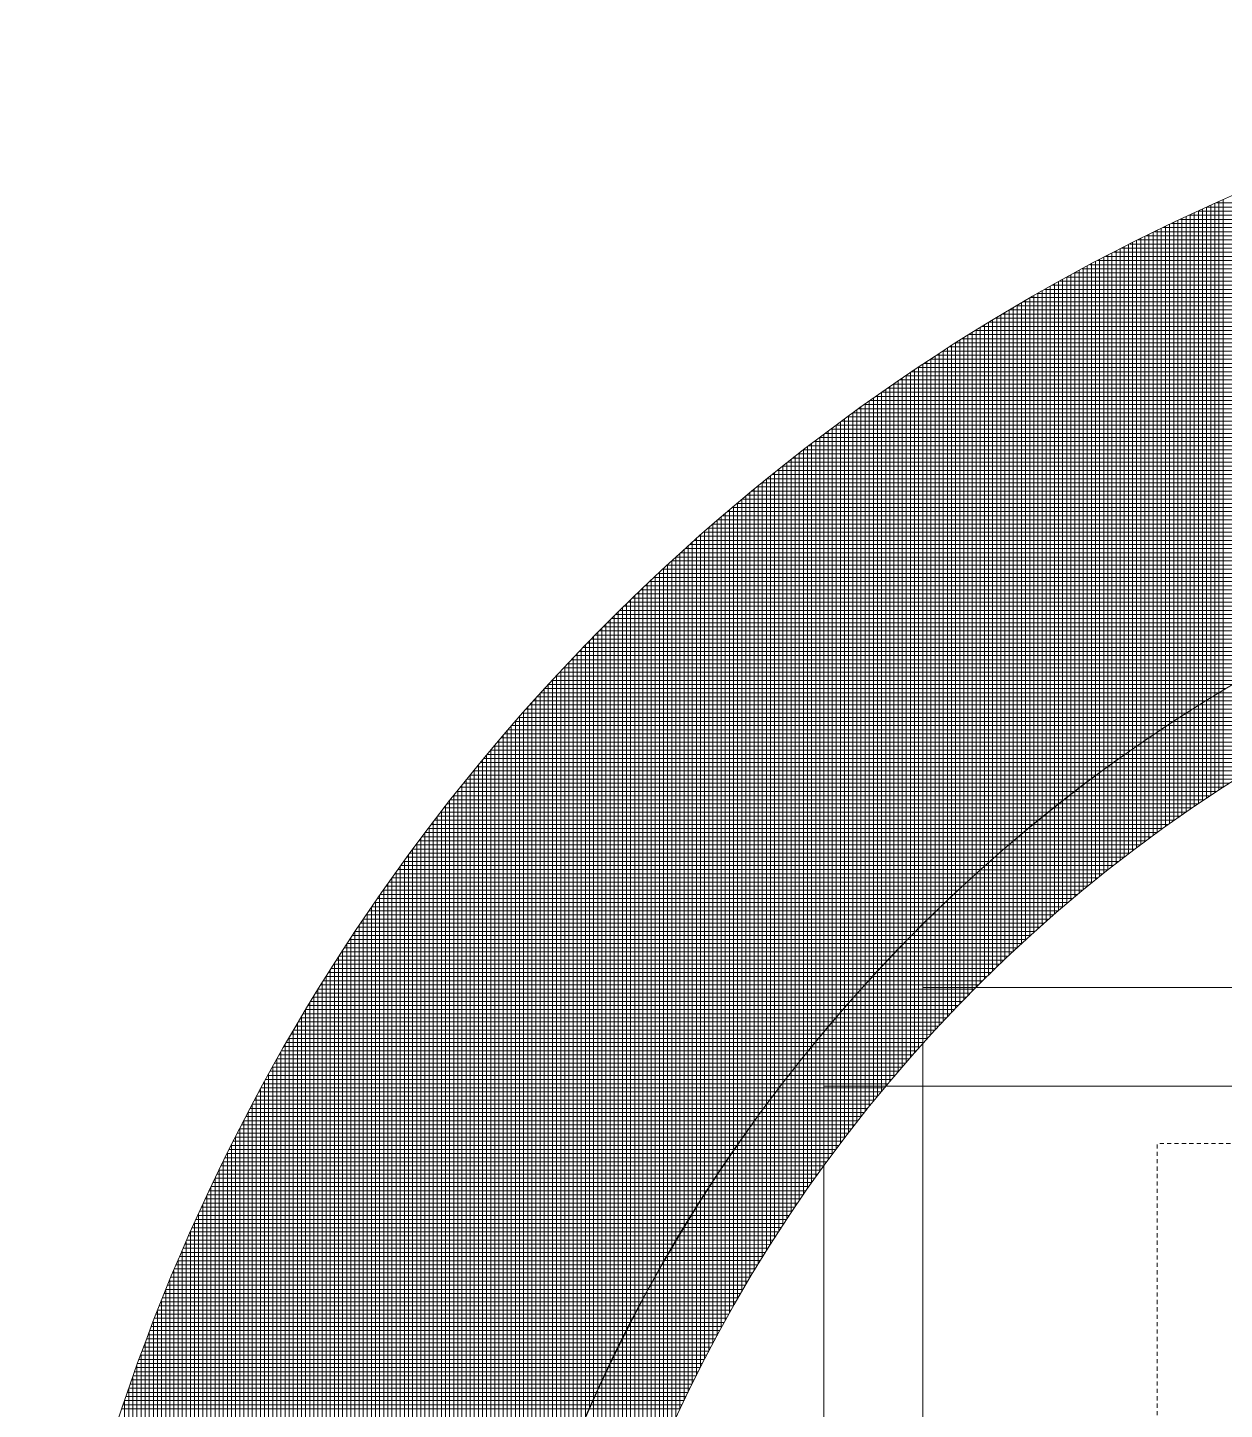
# Model space of a CAD drawing. Header units: inches. Extents: x -675 to 1187, y -924 to 1124.
# Drawn here: x 473.03 to 509.39, y 1082.24 to 1124.2 of the extents above; entities that cross this region are included whole.
import ezdxf

# ---------------------------------------------------------------- set-up
doc = ezdxf.new("R2010")
doc.units = ezdxf.units.IN
doc.header["$MEASUREMENT"] = 0
doc.linetypes.add('IMPORT-HIDDEN2', pattern=[0.1875, 0.125, -0.0625])
for name, color, linetype, lineweight in [('A-Furn', 250, 'Continuous', 13), ('A-Furn-File', 250, 'Continuous', 13), ('A-Furn-Panel', 250, 'Continuous', 13), ('Base_dwg', 8, 'Continuous', 9), ('core and shell', 50, 'Continuous', 9)]:
    doc.layers.add(name, color=color, linetype=linetype, lineweight=lineweight)

# ---------------------------------------------------------------- blocks, each defined once
blk = doc.blocks.new('Base_dwg_ped file 30-728063-Level 1 Copy 1')
at = {"layer": 'A-Furn-File', "linetype": 'IMPORT-HIDDEN2', "flags": 128}
blk.add_lwpolyline([(-15, 0), (15, 0), (15, 18), (-15, 18)], close=True, dxfattribs=at)
at = {"layer": 'A-Furn-File', "flags": 128}
blk.add_lwpolyline([(-6, -2), (6, -2), (6, -1), (-6, -1)], close=True, dxfattribs=at)
blk = doc.blocks.new('Base_dwg-531197-Level 1 Copy 1')
at = {"layer": 'A-Furn', "linetype": 'IMPORT-HIDDEN2', "flags": 128}
blk.add_lwpolyline([(1513.02, 1944.001), (1513.02, 2016.001), (1501.02, 2016.001), (1501.02, 1944.001)], close=True, dxfattribs=at)
at = {"layer": 'A-Furn', "flags": 128}
blk.add_lwpolyline([(1501.02, 1944.001), (1501.02, 2016.001), (1526.145, 2016.001), (1526.145, 1992.001), (1526.145, 1968.001), (1597.02, 1968.001), (1597.02, 1944.001)], close=True, dxfattribs=at)
at = {"layer": 'A-Furn-Panel', "flags": 128}
for points in [[(1501.02, 2019.001), (1501.02, 2016.001), (1526.145, 2016.001), (1526.145, 2019.001)], [(1498.02, 1944.001), (1501.02, 1944.001), (1501.02, 2016.001), (1498.02, 2016.001)]]:
    blk.add_lwpolyline(points, close=True, dxfattribs=at)
at = {"layer": 'core and shell'}
for p, q in [((1497.52, 2017.056), (1497.52, 2035.43)), ((1497.77, 2017.361), (1497.77, 2035.621)), ((1497.895, 2017.513), (1497.895, 2035.716)), ((1497.02, 2016.428), (1497.02, 2035.042)), ((1497.27, 2016.744), (1497.27, 2035.237)), ((1496.395, 2015.612), (1496.395, 2034.544)), ((1529.384, 2034.581), (1496.441, 2034.581)), ((1496.52, 2015.778), (1496.52, 2034.645)), ((1530.588, 2034.706), (1496.597, 2034.706)), ((1496.645, 2015.943), (1496.645, 2034.745)), ((1532.296, 2034.831), (1496.754, 2034.831)), ((1496.77, 2016.106), (1496.77, 2034.844)), ((1496.895, 2016.268), (1496.895, 2034.943)), ((1495.895, 2014.932), (1495.895, 2034.137)), ((1526.783, 2034.206), (1495.98, 2034.206)), ((1496.02, 2015.105), (1496.02, 2034.24)), ((1527.546, 2034.331), (1496.133, 2034.331)), ((1496.145, 2015.275), (1496.145, 2034.342)), ((1496.27, 2015.444), (1496.27, 2034.443)), ((1524.278, 2033.706), (1495.378, 2033.706)), ((1495.395, 2014.227), (1495.395, 2033.721)), ((1495.52, 2014.406), (1495.52, 2033.825)), ((1524.844, 2033.831), (1495.527, 2033.831)), ((1525.445, 2033.956), (1495.677, 2033.956)), ((1495.77, 2014.759), (1495.77, 2034.034)), ((1526.088, 2034.081), (1495.828, 2034.081)), ((1494.895, 2013.494), (1494.895, 2033.295)), ((1522.745, 2033.331), (1494.937, 2033.331)), ((1495.02, 2013.68), (1495.02, 2033.402)), ((1523.233, 2033.456), (1495.084, 2033.456)), ((1495.145, 2013.864), (1495.145, 2033.509)), ((1523.743, 2033.581), (1495.231, 2033.581)), ((1495.27, 2014.046), (1495.27, 2033.615)), ((1494.395, 2012.73), (1494.395, 2032.86)), ((1494.52, 2012.924), (1494.52, 2032.97)), ((1494.77, 2013.306), (1494.77, 2033.187)), ((1522.278, 2033.206), (1494.792, 2033.206)), ((1519.794, 2032.456), (1493.94, 2032.456)), ((1494.02, 2012.136), (1494.02, 2032.528)), ((1520.176, 2032.581), (1494.08, 2032.581)), ((1520.57, 2032.706), (1494.221, 2032.706)), ((1494.27, 2012.534), (1494.27, 2032.75)), ((1520.975, 2032.831), (1494.362, 2032.831)), ((1493.645, 2011.522), (1493.645, 2032.19)), ((1519.06, 2032.206), (1493.663, 2032.206)), ((1493.77, 2011.729), (1493.77, 2032.303)), ((1519.422, 2032.331), (1493.801, 2032.331)), ((1493.895, 2011.933), (1493.895, 2032.416)), ((1493.02, 2010.45), (1493.02, 2031.614)), ((1517.695, 2031.706), (1493.119, 2031.706)), ((1493.145, 2010.669), (1493.145, 2031.731)), ((1493.27, 2010.886), (1493.27, 2031.847)), ((1516.445, 2031.206), (1492.588, 2031.206)), ((1492.645, 2009.774), (1492.645, 2031.261)), ((1516.748, 2031.331), (1492.719, 2031.331)), ((1492.77, 2010.002), (1492.77, 2031.379)), ((1517.057, 2031.456), (1492.852, 2031.456)), ((1492.895, 2010.227), (1492.895, 2031.497)), ((1517.373, 2031.581), (1492.985, 2031.581)), ((1515.568, 2030.831), (1492.197, 2030.831)), ((1492.27, 2009.072), (1492.27, 2030.902)), ((1515.855, 2030.956), (1492.327, 2030.956)), ((1492.395, 2009.31), (1492.395, 2031.022)), ((1492.52, 2009.543), (1492.52, 2031.142)), ((1491.77, 2008.091), (1491.77, 2030.413)), ((1514.737, 2030.456), (1491.814, 2030.456)), ((1491.895, 2008.341), (1491.895, 2030.536)), ((1515.009, 2030.581), (1491.941, 2030.581)), ((1492.02, 2008.588), (1492.02, 2030.659)), ((1515.286, 2030.706), (1492.069, 2030.706)), ((1513.689, 2029.956), (1491.313, 2029.956)), ((1491.395, 2007.315), (1491.395, 2030.039)), ((1513.945, 2030.081), (1491.437, 2030.081)), ((1514.204, 2030.206), (1491.562, 2030.206)), ((1514.468, 2030.331), (1491.688, 2030.331)), ((1490.895, 2006.223), (1490.895, 2029.531)), ((1512.943, 2029.581), (1490.945, 2029.581)), ((1491.02, 2006.503), (1491.02, 2029.659)), ((1513.188, 2029.706), (1491.067, 2029.706)), ((1491.145, 2006.778), (1491.145, 2029.787)), ((1513.436, 2029.831), (1491.189, 2029.831)), ((1491.27, 2007.049), (1491.27, 2029.913)), ((1511.995, 2029.081), (1490.463, 2029.081)), ((1490.52, 2005.353), (1490.52, 2029.141)), ((1512.227, 2029.206), (1490.582, 2029.206)), ((1490.645, 2005.648), (1490.645, 2029.272)), ((1512.463, 2029.331), (1490.702, 2029.331)), ((1490.77, 2005.938), (1490.77, 2029.402)), ((1512.701, 2029.456), (1490.823, 2029.456)), ((1511.316, 2028.706), (1490.109, 2028.706)), ((1490.145, 2004.432), (1490.145, 2028.745)), ((1511.54, 2028.831), (1490.226, 2028.831)), ((1490.27, 2004.745), (1490.27, 2028.878)), ((1490.395, 2005.052), (1490.395, 2029.01)), ((1510.662, 2028.331), (1489.761, 2028.331)), ((1510.878, 2028.456), (1489.876, 2028.456)), ((1489.895, 2003.786), (1489.895, 2028.477)), ((1511.096, 2028.581), (1489.992, 2028.581)), ((1490.02, 2004.113), (1490.02, 2028.611)), ((1509.826, 2027.831), (1489.306, 2027.831)), ((1489.395, 2002.403), (1489.395, 2027.931)), ((1510.031, 2027.956), (1489.418, 2027.956)), ((1489.52, 2002.761), (1489.52, 2028.069)), ((1510.239, 2028.081), (1489.532, 2028.081)), ((1515.284, 2027.956), (1510.025, 2027.956)), ((1489.02, 2001.268), (1489.02, 2027.512)), ((1489.145, 2001.657), (1489.145, 2027.653)), ((1509.622, 2027.706), (1489.193, 2027.706)), ((1489.27, 2002.035), (1489.27, 2027.792)), ((1488.895, 2000.868), (1488.895, 2027.371)), ((1488.27, 1998.645), (1488.27, 2026.652)), ((1488.395, 1999.124), (1488.395, 2026.798)), ((1488.02, 1997.62), (1488.02, 2026.358)), ((1488.145, 1998.144), (1488.145, 2026.505)), ((1487.52, 1995.183), (1487.52, 2025.758)), ((1487.645, 1995.856), (1487.645, 2025.909)), ((1487.77, 1996.481), (1487.77, 2026.06)), ((1511.136, 2025.706), (1506.637, 2025.706)), ((1506.645, 2022.576), (1506.645, 2025.712)), ((1487.02, 1991.616), (1487.02, 2025.142)), ((1487.145, 1992.714), (1487.145, 2025.298)), ((1497.77, 2013.246), (1497.77, 2017.355)), ((1497.895, 2013.421), (1497.895, 2017.506)), ((1497.52, 2012.891), (1497.52, 2017.048)), ((1497.27, 2012.529), (1497.27, 2016.737)), ((1496.751, 2016.081), (1480.993, 2016.081)), ((1496.848, 2016.206), (1481.061, 2016.206)), ((1496.945, 2016.331), (1481.129, 2016.331)), ((1497.043, 2016.456), (1481.198, 2016.456)), ((1499.962, 2016.081), (1496.758, 2016.081)), ((1496.77, 2011.782), (1496.77, 2016.097)), ((1500.067, 2016.206), (1496.854, 2016.206)), ((1496.895, 2011.972), (1496.895, 2016.259)), ((1500.173, 2016.331), (1496.951, 2016.331)), ((1497.02, 2012.16), (1497.02, 2016.42)), ((1500.28, 2016.456), (1497.049, 2016.456)), ((1496.466, 2015.706), (1480.79, 2015.706)), ((1496.561, 2015.831), (1480.857, 2015.831)), ((1496.656, 2015.956), (1480.925, 2015.956)), ((1499.651, 2015.706), (1496.473, 2015.706)), ((1496.52, 2011.397), (1496.52, 2015.769)), ((1499.754, 2015.831), (1496.568, 2015.831)), ((1496.645, 2011.591), (1496.645, 2015.934)), ((1499.858, 2015.956), (1496.663, 2015.956)), ((1496.187, 2015.331), (1480.591, 2015.331)), ((1496.279, 2015.456), (1480.657, 2015.456)), ((1496.372, 2015.581), (1480.724, 2015.581)), ((1496.145, 2010.801), (1496.145, 2015.265)), ((1499.347, 2015.331), (1496.194, 2015.331)), ((1496.27, 2011.002), (1496.27, 2015.434)), ((1499.448, 2015.456), (1496.287, 2015.456)), ((1499.549, 2015.581), (1496.38, 2015.581)), ((1495.822, 2014.831), (1480.331, 2014.831)), ((1496.003, 2015.081), (1480.46, 2015.081)), ((1496.095, 2015.206), (1480.526, 2015.206)), ((1498.952, 2014.831), (1495.831, 2014.831)), ((1495.895, 2010.393), (1495.895, 2014.921)), ((1499.05, 2014.956), (1495.92, 2014.956)), ((1496.02, 2010.598), (1496.02, 2015.094)), ((1499.247, 2015.206), (1496.102, 2015.206)), ((1495.556, 2014.456), (1480.14, 2014.456)), ((1495.733, 2014.706), (1480.267, 2014.706)), ((1495.52, 2009.761), (1495.52, 2014.394)), ((1498.663, 2014.456), (1495.564, 2014.456)), ((1495.645, 2009.975), (1495.645, 2014.571)), ((1498.758, 2014.581), (1495.652, 2014.581)), ((1498.855, 2014.706), (1495.741, 2014.706)), ((1495.77, 2010.185), (1495.77, 2014.747)), ((1495.294, 2014.081), (1479.951, 2014.081)), ((1495.381, 2014.206), (1480.014, 2014.206)), ((1495.468, 2014.331), (1480.076, 2014.331)), ((1498.38, 2014.081), (1495.303, 2014.081)), ((1498.473, 2014.206), (1495.39, 2014.206)), ((1495.395, 2009.546), (1495.395, 2014.214)), ((1498.568, 2014.331), (1495.477, 2014.331)), ((1494.954, 2013.581), (1479.706, 2013.581)), ((1495.038, 2013.706), (1479.766, 2013.706)), ((1495.123, 2013.831), (1479.828, 2013.831)), ((1495.208, 2013.956), (1479.889, 2013.956)), ((1498.011, 2013.581), (1494.963, 2013.581)), ((1495.02, 2008.882), (1495.02, 2013.666)), ((1498.102, 2013.706), (1495.048, 2013.706)), ((1498.194, 2013.831), (1495.132, 2013.831)), ((1495.145, 2009.106), (1495.145, 2013.851)), ((1498.287, 2013.956), (1495.217, 2013.956)), ((1494.705, 2013.206), (1479.525, 2013.206)), ((1494.787, 2013.331), (1479.585, 2013.331)), ((1497.742, 2013.206), (1494.714, 2013.206)), ((1494.77, 2008.424), (1494.77, 2013.291)), ((1497.831, 2013.331), (1494.797, 2013.331)), ((1497.921, 2013.456), (1494.88, 2013.456)), ((1494.895, 2008.654), (1494.895, 2013.479)), ((1494.46, 2012.831), (1479.347, 2012.831)), ((1494.541, 2012.956), (1479.406, 2012.956)), ((1494.623, 2013.081), (1479.465, 2013.081)), ((1494.395, 2007.713), (1494.395, 2012.714)), ((1497.478, 2012.831), (1494.471, 2012.831)), ((1497.566, 2012.956), (1494.551, 2012.956)), ((1497.654, 2013.081), (1494.633, 2013.081)), ((1494.645, 2008.19), (1494.645, 2013.101)), ((1494.221, 2012.456), (1479.173, 2012.456)), ((1494.3, 2012.581), (1479.23, 2012.581)), ((1494.38, 2012.706), (1479.289, 2012.706)), ((1494.145, 2007.222), (1494.145, 2012.319)), ((1497.136, 2012.331), (1494.153, 2012.331)), ((1497.22, 2012.456), (1494.232, 2012.456)), ((1494.27, 2007.469), (1494.27, 2012.518)), ((1497.306, 2012.581), (1494.311, 2012.581)), ((1493.909, 2011.956), (1478.945, 2011.956)), ((1493.987, 2012.081), (1479.001, 2012.081)), ((1494.064, 2012.206), (1479.058, 2012.206)), ((1493.895, 2006.715), (1493.895, 2011.915)), ((1496.885, 2011.956), (1493.92, 2011.956)), ((1496.968, 2012.081), (1493.997, 2012.081)), ((1494.02, 2006.971), (1494.02, 2012.118)), ((1497.051, 2012.206), (1494.075, 2012.206)), ((1493.606, 2011.456), (1478.722, 2011.456)), ((1493.681, 2011.581), (1478.777, 2011.581)), ((1493.757, 2011.706), (1478.833, 2011.706)), ((1493.833, 2011.831), (1478.888, 2011.831)), ((1496.559, 2011.456), (1493.618, 2011.456)), ((1493.645, 2006.192), (1493.645, 2011.503)), ((1496.639, 2011.581), (1493.693, 2011.581)), ((1496.802, 2011.831), (1493.844, 2011.831)), ((1493.384, 2011.081), (1478.558, 2011.081)), ((1493.458, 2011.206), (1478.613, 2011.206)), ((1493.532, 2011.331), (1478.667, 2011.331)), ((1493.52, 2005.924), (1493.52, 2011.293)), ((1496.479, 2011.331), (1493.543, 2011.331)), ((1493.239, 2010.831), (1478.451, 2010.831)), ((1493.311, 2010.956), (1478.505, 2010.956)), ((1493.145, 2005.091), (1493.145, 2010.648)), ((1496.087, 2010.706), (1493.179, 2010.706)), ((1496.164, 2010.831), (1493.251, 2010.831)), ((1493.27, 2005.374), (1493.27, 2010.865)), ((1496.242, 2010.956), (1493.323, 2010.956)), ((1492.884, 2010.206), (1478.188, 2010.206)), ((1492.954, 2010.331), (1478.24, 2010.331)), ((1493.024, 2010.456), (1478.293, 2010.456)), ((1493.095, 2010.581), (1478.345, 2010.581)), ((1495.858, 2010.331), (1492.966, 2010.331)), ((1493.02, 2004.803), (1493.02, 2010.427)), ((1495.934, 2010.456), (1493.037, 2010.456)), ((1496.01, 2010.581), (1493.107, 2010.581)), ((1492.676, 2009.831), (1478.035, 2009.831)), ((1492.745, 2009.956), (1478.086, 2009.956)), ((1492.814, 2010.081), (1478.137, 2010.081)), ((1495.561, 2009.831), (1492.69, 2009.831)), ((1495.635, 2009.956), (1492.758, 2009.956)), ((1495.709, 2010.081), (1492.827, 2010.081)), ((1492.474, 2009.456), (1477.884, 2009.456)), ((1492.541, 2009.581), (1477.934, 2009.581)), ((1492.608, 2009.706), (1477.984, 2009.706)), ((1495.344, 2009.456), (1492.487, 2009.456)), ((1492.52, 2003.593), (1492.52, 2009.518)), ((1495.416, 2009.581), (1492.554, 2009.581)), ((1495.488, 2009.706), (1492.622, 2009.706)), ((1492.645, 2003.905), (1492.645, 2009.75)), ((1492.21, 2008.956), (1477.687, 2008.956)), ((1492.275, 2009.081), (1477.736, 2009.081)), ((1492.341, 2009.206), (1477.785, 2009.206)), ((1492.407, 2009.331), (1477.834, 2009.331)), ((1495.062, 2008.956), (1492.224, 2008.956)), ((1492.27, 2002.948), (1492.27, 2009.046)), ((1495.132, 2009.081), (1492.289, 2009.081)), ((1495.202, 2009.206), (1492.354, 2009.206)), ((1492.395, 2003.274), (1492.395, 2009.284)), ((1492.017, 2008.581), (1477.543, 2008.581)), ((1492.081, 2008.706), (1477.591, 2008.706)), ((1492.02, 2002.272), (1492.02, 2008.56)), ((1494.855, 2008.581), (1492.031, 2008.581)), ((1494.924, 2008.706), (1492.095, 2008.706)), ((1492.145, 2002.614), (1492.145, 2008.805)), ((1494.992, 2008.831), (1492.159, 2008.831)), ((1491.828, 2008.206), (1477.402, 2008.206)), ((1491.89, 2008.331), (1477.448, 2008.331)), ((1491.953, 2008.456), (1477.496, 2008.456)), ((1494.654, 2008.206), (1491.843, 2008.206)), ((1491.895, 2001.921), (1491.895, 2008.312)), ((1494.72, 2008.331), (1491.905, 2008.331)), ((1494.788, 2008.456), (1491.968, 2008.456)), ((1491.582, 2007.706), (1477.217, 2007.706)), ((1491.704, 2007.956), (1477.309, 2007.956)), ((1491.766, 2008.081), (1477.355, 2008.081)), ((1494.392, 2007.706), (1491.598, 2007.706)), ((1491.645, 2001.191), (1491.645, 2007.805)), ((1494.456, 2007.831), (1491.658, 2007.831)), ((1491.77, 2001.561), (1491.77, 2008.06)), ((1494.587, 2008.081), (1491.781, 2008.081)), ((1491.403, 2007.331), (1477.082, 2007.331)), ((1491.462, 2007.456), (1477.127, 2007.456)), ((1491.395, 2000.417), (1491.395, 2007.282)), ((1494.2, 2007.331), (1491.418, 2007.331)), ((1494.264, 2007.456), (1491.478, 2007.456)), ((1491.52, 2000.81), (1491.52, 2007.546)), ((1494.327, 2007.581), (1491.537, 2007.581)), ((1491.227, 2006.956), (1476.95, 2006.956)), ((1491.285, 2007.081), (1476.994, 2007.081)), ((1491.344, 2007.206), (1477.038, 2007.206)), ((1494.013, 2006.956), (1491.243, 2006.956)), ((1491.27, 2000.011), (1491.27, 2007.015)), ((1494.075, 2007.081), (1491.301, 2007.081)), ((1494.138, 2007.206), (1491.36, 2007.206)), ((1490.999, 2006.456), (1476.778, 2006.456)), ((1491.056, 2006.581), (1476.821, 2006.581)), ((1491.112, 2006.706), (1476.864, 2006.706)), ((1491.17, 2006.831), (1476.907, 2006.831)), ((1491.02, 1999.157), (1491.02, 2006.466)), ((1493.831, 2006.581), (1491.072, 2006.581)), ((1493.891, 2006.706), (1491.129, 2006.706)), ((1491.145, 1999.592), (1491.145, 2006.743)), ((1493.952, 2006.831), (1491.186, 2006.831)), ((1490.888, 2006.206), (1476.694, 2006.206)), ((1490.943, 2006.331), (1476.736, 2006.331)), ((1493.652, 2006.206), (1490.905, 2006.206)), ((1493.711, 2006.331), (1490.96, 2006.331))]:
    blk.add_line(p, q, dxfattribs=at)
at = {"layer": 'core and shell', "flags": 128}
for points in [[(1496.286, 2034.456), (1528.395, 2034.456), (1528.395, 2047.803)], [(1494.505, 2032.956), (1521.395, 2032.956), (1521.395, 2046.639)], [(1493.254, 2031.831), (1518.02, 2031.831), (1518.02, 2045.774)], [(1492.457, 2031.081), (1516.145, 2031.081), (1516.145, 2045.203)], [(1514.52, 2044.656), (1514.52, 2030.356), (1514.52, 2027.583), (1509.421, 2027.583), (1489.082, 2027.583)], [(1509.616, 2027.706), (1514.77, 2027.706), (1514.77, 2030.472), (1514.77, 2044.743)], [(1509.819, 2027.831), (1515.02, 2027.831), (1515.02, 2030.586), (1515.02, 2044.83), (1534.959, 2044.83), (1555.291, 2044.83)], [(1486.381, 2024.331), (1504.836, 2024.331), (1509.02, 2024.331), (1509.02, 2027.332), (1514.02, 2027.332), (1514.02, 2030.118), (1514.02, 2044.477)], [(1514.27, 2044.567), (1514.27, 2030.238), (1514.27, 2027.457), (1509.222, 2027.457), (1488.971, 2027.457)], [(1490.344, 2028.956), (1511.77, 2028.956), (1511.77, 2043.611)], [(1510.145, 2042.921), (1510.145, 2028.025), (1510.145, 2025.083), (1505.8, 2025.083), (1486.971, 2025.083)], [(1509.27, 2024.502), (1509.27, 2027.487), (1509.27, 2042.527)], [(1509.395, 2024.587), (1509.395, 2027.565), (1509.395, 2042.584), (1534.959, 2042.584), (1555.291, 2042.584)], [(1509.52, 2024.671), (1509.52, 2027.643), (1509.52, 2042.641)], [(1509.645, 2024.755), (1509.645, 2027.721), (1509.645, 2042.698)], [(1555.291, 2042.706), (1534.959, 2042.706), (1509.665, 2042.706)], [(1509.77, 2024.838), (1509.77, 2027.797), (1509.77, 2042.754)], [(1509.895, 2024.92), (1509.895, 2027.874), (1509.895, 2042.81)], [(1555.291, 2042.831), (1534.959, 2042.831), (1509.943, 2042.831)], [(1510.02, 2025.002), (1510.02, 2027.95), (1510.02, 2042.866)], [(1488.86, 2027.331), (1509.02, 2027.331), (1509.02, 2042.411)], [(1508.395, 2023.892), (1508.395, 2026.922), (1508.395, 2042.115)], [(1508.52, 2023.981), (1508.52, 2027.004), (1508.52, 2042.175)], [(1555.291, 2042.206), (1534.959, 2042.206), (1508.586, 2042.206)], [(1508.645, 2024.069), (1508.645, 2027.086), (1508.645, 2042.235)], [(1508.77, 2024.157), (1508.77, 2027.167), (1508.77, 2042.294)], [(1555.291, 2042.331), (1534.959, 2042.331), (1508.85, 2042.331)], [(1508.895, 2024.244), (1508.895, 2027.248), (1508.895, 2042.352)], [(1555.291, 2042.456), (1534.959, 2042.456), (1509.118, 2042.456)], [(1509.145, 2024.417), (1509.145, 2027.408), (1509.145, 2042.469)], [(1487.998, 2026.331), (1507.52, 2026.331), (1507.52, 2041.687)], [(1555.291, 2041.706), (1534.959, 2041.706), (1507.559, 2041.706)], [(1507.645, 2023.344), (1507.645, 2026.416), (1507.645, 2041.75)], [(1507.77, 2023.437), (1507.77, 2026.502), (1507.77, 2041.811)], [(1555.291, 2041.831), (1534.959, 2041.831), (1507.811, 2041.831)], [(1507.895, 2023.529), (1507.895, 2026.587), (1507.895, 2041.873)], [(1508.02, 2023.621), (1508.02, 2026.672), (1508.02, 2041.934)], [(1555.291, 2041.956), (1534.959, 2041.956), (1508.066, 2041.956)], [(1508.145, 2023.712), (1508.145, 2026.756), (1508.145, 2041.995)], [(1508.27, 2023.802), (1508.27, 2026.839), (1508.27, 2042.055)], [(1555.291, 2042.081), (1534.959, 2042.081), (1508.324, 2042.081)], [(1506.77, 2022.674), (1506.77, 2025.8), (1506.77, 2041.307)], [(1555.291, 2041.331), (1534.959, 2041.331), (1506.818, 2041.331)], [(1506.895, 2022.772), (1506.895, 2025.89), (1506.895, 2041.371)], [(1507.02, 2022.869), (1507.02, 2025.979), (1507.02, 2041.435)], [(1555.291, 2041.456), (1534.959, 2041.456), (1507.062, 2041.456)], [(1507.145, 2022.965), (1507.145, 2026.068), (1507.145, 2041.499)], [(1507.27, 2023.061), (1507.27, 2026.156), (1507.27, 2041.562)], [(1555.291, 2041.581), (1534.959, 2041.581), (1507.309, 2041.581)], [(1507.395, 2023.156), (1507.395, 2026.243), (1507.395, 2041.625)], [(1487.478, 2025.706), (1506.645, 2025.706), (1506.645, 2041.242)], [(1555.291, 2040.831), (1534.959, 2040.831), (1505.869, 2040.831)], [(1505.895, 2021.97), (1505.895, 2025.154), (1505.895, 2040.846)], [(1506.02, 2022.073), (1506.02, 2025.248), (1506.02, 2040.913)], [(1555.291, 2040.956), (1534.959, 2040.956), (1506.102, 2040.956)], [(1506.145, 2022.175), (1506.145, 2025.341), (1506.145, 2040.979)], [(1506.27, 2022.276), (1506.27, 2025.434), (1506.27, 2041.045)], [(1555.291, 2041.081), (1534.959, 2041.081), (1506.338, 2041.081)], [(1506.395, 2022.377), (1506.395, 2025.527), (1506.395, 2041.111)], [(1506.52, 2022.477), (1506.52, 2025.618), (1506.52, 2041.177)], [(1555.291, 2041.206), (1534.959, 2041.206), (1506.577, 2041.206)], [(1505.145, 2021.338), (1505.145, 2024.575), (1505.145, 2040.436)], [(1555.291, 2040.456), (1534.959, 2040.456), (1505.182, 2040.456)], [(1505.27, 2021.445), (1505.27, 2024.673), (1505.27, 2040.505)], [(1505.395, 2021.552), (1505.395, 2024.77), (1505.395, 2040.574)], [(1555.291, 2040.581), (1534.959, 2040.581), (1505.408, 2040.581)], [(1505.52, 2021.657), (1505.52, 2024.867), (1505.52, 2040.643)], [(1555.291, 2040.706), (1534.959, 2040.706), (1505.637, 2040.706)], [(1505.645, 2021.762), (1505.645, 2024.963), (1505.645, 2040.711)], [(1505.77, 2021.867), (1505.77, 2025.059), (1505.77, 2040.778)], [(1504.395, 2020.677), (1504.395, 2023.972), (1504.395, 2040.013)], [(1504.52, 2020.789), (1504.52, 2024.074), (1504.52, 2040.085), (1534.959, 2040.085), (1555.291, 2040.085)], [(1504.645, 2020.9), (1504.645, 2024.176), (1504.645, 2040.156)], [(1555.291, 2040.206), (1534.959, 2040.206), (1504.735, 2040.206)], [(1504.77, 2021.011), (1504.77, 2024.277), (1504.77, 2040.226)], [(1504.895, 2021.12), (1504.895, 2024.377), (1504.895, 2040.297)], [(1555.291, 2040.331), (1534.959, 2040.331), (1504.957, 2040.331)], [(1505.02, 2021.229), (1505.02, 2024.476), (1505.02, 2040.367)], [(1504.02, 2039.796), (1504.02, 2023.661), (1504.02, 2020.335), (1500.431, 2020.335), (1483.532, 2020.335)], [(1503.645, 2019.986), (1503.645, 2023.344), (1503.645, 2039.576)], [(1555.291, 2039.581), (1534.959, 2039.581), (1503.654, 2039.581)], [(1503.77, 2020.103), (1503.77, 2023.45), (1503.77, 2039.65)], [(1555.291, 2039.706), (1534.959, 2039.706), (1503.866, 2039.706)], [(1503.895, 2020.219), (1503.895, 2023.556), (1503.895, 2039.723)], [(1555.291, 2039.831), (1534.959, 2039.831), (1504.08, 2039.831)], [(1504.145, 2020.45), (1504.145, 2023.766), (1504.145, 2039.869)], [(1504.27, 2020.564), (1504.27, 2023.869), (1504.27, 2039.941)], [(1555.291, 2039.956), (1534.959, 2039.956), (1504.297, 2039.956)], [(1503.02, 2019.385), (1503.02, 2022.8), (1503.02, 2039.201)], [(1555.291, 2039.206), (1534.959, 2039.206), (1503.03, 2039.206)], [(1503.145, 2019.507), (1503.145, 2022.91), (1503.145, 2039.277)], [(1555.291, 2039.331), (1534.959, 2039.331), (1503.236, 2039.331)], [(1503.27, 2019.628), (1503.27, 2023.02), (1503.27, 2039.352)], [(1503.395, 2019.748), (1503.395, 2023.129), (1503.395, 2039.427)], [(1555.291, 2039.456), (1534.959, 2039.456), (1503.444, 2039.456)], [(1503.52, 2019.867), (1503.52, 2023.237), (1503.52, 2039.502)], [(1485.075, 2022.581), (1502.77, 2022.581), (1502.77, 2039.048)], [(1502.27, 2018.634), (1502.27, 2022.122), (1502.27, 2038.737)], [(1502.395, 2018.762), (1502.395, 2022.237), (1502.395, 2038.815)], [(1555.291, 2038.831), (1534.959, 2038.831), (1502.421, 2038.831)], [(1502.52, 2018.888), (1502.52, 2022.351), (1502.52, 2038.893)], [(1555.291, 2038.956), (1534.959, 2038.956), (1502.622, 2038.956)], [(1502.645, 2019.014), (1502.645, 2022.465), (1502.645, 2038.971)], [(1555.291, 2039.081), (1534.959, 2039.081), (1502.825, 2039.081)], [(1502.895, 2019.262), (1502.895, 2022.689), (1502.895, 2039.124)], [(1555.291, 2038.331), (1534.959, 2038.331), (1501.634, 2038.331)], [(1501.645, 2017.98), (1501.645, 2021.535), (1501.645, 2038.339)], [(1501.77, 2018.113), (1501.77, 2021.654), (1501.77, 2038.419)], [(1555.291, 2038.456), (1534.959, 2038.456), (1501.828, 2038.456)], [(1501.895, 2018.245), (1501.895, 2021.772), (1501.895, 2038.499)], [(1502.02, 2018.376), (1502.02, 2021.89), (1502.02, 2038.579), (1534.959, 2038.579), (1555.291, 2038.579)], [(1502.145, 2018.505), (1502.145, 2022.006), (1502.145, 2038.658)], [(1555.291, 2038.706), (1534.959, 2038.706), (1502.222, 2038.706)], [(1501.27, 2038.095), (1501.27, 2021.172), (1501.27, 2017.575), (1497.953, 2017.581), (1481.836, 2017.581)], [(1501.395, 2038.177), (1501.395, 2021.294), (1501.395, 2017.711), (1498.057, 2017.711), (1481.909, 2017.711)], [(1501.02, 2017.3), (1501.02, 2020.926), (1501.02, 2037.93)], [(1555.291, 2037.956), (1534.959, 2037.956), (1501.06, 2037.956)], [(1501.145, 2017.438), (1501.145, 2021.049), (1501.145, 2038.013)], [(1555.291, 2038.081), (1534.959, 2038.081), (1501.25, 2038.081)], [(1555.291, 2038.206), (1534.959, 2038.206), (1501.441, 2038.206)], [(1501.52, 2017.846), (1501.52, 2021.415), (1501.52, 2038.258)], [(1500.395, 2016.591), (1500.395, 2020.294), (1500.395, 2037.51)], [(1555.291, 2037.581), (1534.959, 2037.581), (1500.5, 2037.581)], [(1500.52, 2016.735), (1500.52, 2020.422), (1500.52, 2037.595)], [(1500.645, 2016.878), (1500.645, 2020.55), (1500.645, 2037.68)], [(1555.291, 2037.706), (1534.959, 2037.706), (1500.685, 2037.706)], [(1500.77, 2017.02), (1500.77, 2020.676), (1500.77, 2037.764)], [(1555.291, 2037.831), (1534.959, 2037.831), (1500.872, 2037.831)], [(1500.895, 2017.16), (1500.895, 2020.801), (1500.895, 2037.847)], [(1499.77, 2015.851), (1499.77, 2019.639), (1499.77, 2037.079), (1534.959, 2037.079), (1555.291, 2037.079)], [(1499.895, 2016.001), (1499.895, 2019.772), (1499.895, 2037.167)], [(1555.291, 2037.206), (1534.959, 2037.206), (1499.953, 2037.206)], [(1500.02, 2016.15), (1500.02, 2019.904), (1500.02, 2037.253)], [(1555.291, 2037.331), (1534.959, 2037.331), (1500.134, 2037.331)], [(1500.145, 2016.298), (1500.145, 2020.035), (1500.145, 2037.339)], [(1500.27, 2016.445), (1500.27, 2020.165), (1500.27, 2037.425)], [(1555.291, 2037.456), (1534.959, 2037.456), (1500.316, 2037.456)], [(1482.659, 2018.956), (1499.145, 2018.956), (1499.145, 2036.637)], [(1555.291, 2036.706), (1534.959, 2036.706), (1499.242, 2036.706)], [(1499.27, 2015.235), (1499.27, 2019.096), (1499.27, 2036.726)], [(1499.395, 2015.391), (1499.395, 2019.233), (1499.395, 2036.815)], [(1555.291, 2036.831), (1534.959, 2036.831), (1499.418, 2036.831)], [(1499.52, 2015.546), (1499.52, 2019.369), (1499.52, 2036.904)], [(1555.291, 2036.956), (1534.959, 2036.956), (1499.595, 2036.956)], [(1499.645, 2015.699), (1499.645, 2019.505), (1499.645, 2036.992)], [(1498.645, 2014.434), (1498.645, 2018.393), (1498.645, 2036.274)], [(1555.291, 2036.331), (1534.959, 2036.331), (1498.723, 2036.331)], [(1498.77, 2014.597), (1498.77, 2018.536), (1498.77, 2036.366)], [(1498.895, 2014.759), (1498.895, 2018.678), (1498.895, 2036.457), (1534.959, 2036.457), (1555.291, 2036.457)], [(1499.02, 2014.919), (1499.02, 2018.818), (1499.02, 2036.547)], [(1555.291, 2036.581), (1534.959, 2036.581), (1499.068, 2036.581)], [(1482.056, 2017.956), (1498.27, 2017.956), (1498.27, 2035.997)], [(1498.02, 2013.594), (1498.02, 2017.662), (1498.02, 2035.81)], [(1555.291, 2035.831), (1534.959, 2035.831), (1498.048, 2035.831)], [(1498.145, 2013.765), (1498.145, 2017.811), (1498.145, 2035.904)], [(1555.291, 2035.956), (1534.959, 2035.956), (1498.215, 2035.956)], [(1555.291, 2036.081), (1534.959, 2036.081), (1498.383, 2036.081)], [(1498.395, 2014.102), (1498.395, 2018.105), (1498.395, 2036.09)], [(1498.52, 2014.269), (1498.52, 2018.25), (1498.52, 2036.183)], [(1555.291, 2036.206), (1534.959, 2036.206), (1498.553, 2036.206)], [(1481.62, 2017.206), (1497.645, 2017.206), (1497.645, 2035.526)], [(1555.291, 2035.456), (1534.959, 2035.456), (1497.555, 2035.456)], [(1555.291, 2035.581), (1534.959, 2035.581), (1497.718, 2035.581)], [(1555.291, 2035.706), (1534.959, 2035.706), (1497.883, 2035.706)], [(1481.27, 1870.282), (1481.27, 1991.498), (1481.27, 2016.581), (1497.145, 2016.581), (1497.145, 2035.14)], [(1555.291, 2034.956), (1534.959, 2034.956), (1496.912, 2034.956)], [(1555.291, 2035.081), (1534.959, 2035.081), (1497.071, 2035.081)], [(1555.291, 2035.206), (1534.959, 2035.206), (1497.231, 2035.206)], [(1497.395, 2016.901), (1497.395, 2035.334), (1534.959, 2035.334), (1555.291, 2035.334)], [(1480.203, 2014.581), (1495.645, 2014.581), (1495.645, 2033.93)], [(1494.645, 2013.116), (1494.645, 2033.079), (1521.828, 2033.079)], [(1479.115, 2012.331), (1494.145, 2012.331), (1494.145, 2032.639)], [(1493.52, 2011.312), (1493.52, 2032.076), (1518.706, 2032.076)], [(1493.395, 2011.1), (1493.395, 2031.962), (1518.362, 2031.962)], [(1477.639, 2008.831), (1492.145, 2008.831), (1492.145, 2030.781)], [(1477.172, 2007.581), (1491.52, 2007.581), (1491.52, 2030.165)], [(1477.263, 2007.831), (1491.645, 2007.831), (1491.645, 2030.289)], [(1475.845, 2003.456), (1489.77, 2003.456), (1489.77, 2028.342)], [(1489.645, 2003.111), (1489.645, 2028.205), (1510.45, 2028.205)], [(1475.077, 2000.456), (1488.77, 2000.456), (1488.77, 2027.229)], [(1488.645, 2000.027), (1488.645, 2027.086), (1508.638, 2027.086), (1513.547, 2027.086)], [(1513.784, 2027.206), (1508.831, 2027.206), (1488.75, 2027.206)], [(1474.883, 1999.581), (1488.52, 1999.581), (1488.52, 2026.942)], [(1512.63, 2026.581), (1507.887, 2026.581), (1488.21, 2026.581)], [(1512.855, 2026.706), (1508.072, 2026.706), (1488.317, 2026.706)], [(1513.082, 2026.831), (1508.259, 2026.831), (1488.424, 2026.831)], [(1513.313, 2026.956), (1508.447, 2026.956), (1488.532, 2026.956)], [(1487.895, 1997.067), (1487.895, 2026.209), (1507.343, 2026.209), (1511.974, 2026.209)], [(1512.409, 2026.456), (1507.704, 2026.456), (1488.104, 2026.456)], [(1507.52, 2023.25), (1507.52, 2026.333), (1512.19, 2026.333)], [(1511.342, 2025.831), (1506.814, 2025.831), (1487.581, 2025.831)], [(1511.55, 2025.956), (1506.989, 2025.956), (1487.684, 2025.956)], [(1511.761, 2026.081), (1507.165, 2026.081), (1487.788, 2026.081)], [(1474.01, 1994.456), (1487.395, 1994.456), (1487.395, 2025.606)], [(1510.533, 2025.331), (1506.132, 2025.331), (1487.172, 2025.331)], [(1487.27, 1993.638), (1487.27, 2025.452), (1506.3, 2025.452), (1510.732, 2025.452)], [(1510.933, 2025.581), (1506.47, 2025.581), (1487.375, 2025.581)], [(1509.951, 2024.956), (1505.636, 2024.956), (1486.872, 2024.956)], [(1486.895, 1870.282), (1486.895, 1991.498), (1486.895, 2024.986)], [(1510.337, 2025.206), (1505.965, 2025.206), (1487.072, 2025.206)], [(1486.52, 1870.282), (1486.52, 1991.498), (1486.52, 2024.51)], [(1509.387, 2024.581), (1505.154, 2024.581), (1486.576, 2024.581)], [(1486.645, 1870.282), (1486.645, 1991.498), (1486.645, 2024.67)], [(1509.573, 2024.706), (1505.313, 2024.706), (1486.674, 2024.706)], [(1486.77, 1870.282), (1486.77, 1991.498), (1486.77, 2024.828), (1505.474, 2024.828), (1509.761, 2024.828)], [(1508.662, 2024.081), (1504.529, 2024.081), (1486.189, 2024.081)], [(1486.27, 1870.282), (1486.27, 1991.498), (1486.27, 2024.188)], [(1508.841, 2024.206), (1504.683, 2024.206), (1486.285, 2024.206)], [(1486.395, 1870.282), (1486.395, 1991.498), (1486.395, 2024.349)], [(1509.203, 2024.456), (1504.995, 2024.456), (1486.478, 2024.456)], [(1485.895, 1870.282), (1485.895, 1991.498), (1485.895, 2023.695)], [(1508.138, 2023.706), (1504.074, 2023.706), (1485.904, 2023.706)], [(1508.311, 2023.831), (1504.225, 2023.831), (1485.998, 2023.831)], [(1486.02, 1870.282), (1486.02, 1991.498), (1486.02, 2023.86)], [(1508.486, 2023.956), (1504.376, 2023.956), (1486.093, 2023.956)], [(1486.145, 1870.282), (1486.145, 1991.498), (1486.145, 2024.025)], [(1507.462, 2023.206), (1503.485, 2023.206), (1485.531, 2023.206)], [(1507.628, 2023.331), (1503.631, 2023.331), (1485.623, 2023.331)], [(1485.645, 1870.282), (1485.645, 1991.498), (1485.645, 2023.361)], [(1507.797, 2023.456), (1503.777, 2023.456), (1485.716, 2023.456)], [(1485.77, 1870.282), (1485.77, 1991.498), (1485.77, 2023.529)], [(1507.966, 2023.581), (1503.925, 2023.581), (1485.81, 2023.581)], [(1506.972, 2022.831), (1503.056, 2022.831), (1485.256, 2022.831)], [(1485.27, 1870.282), (1485.27, 1991.498), (1485.27, 2022.851)], [(1507.134, 2022.956), (1503.198, 2022.956), (1485.347, 2022.956)], [(1485.395, 1870.282), (1485.395, 1991.498), (1485.395, 2023.022)], [(1507.297, 2023.081), (1503.341, 2023.081), (1485.439, 2023.081)], [(1485.52, 1870.282), (1485.52, 1991.498), (1485.52, 2023.192)], [(1506.495, 2022.456), (1502.636, 2022.456), (1484.986, 2022.456)], [(1485.02, 1870.282), (1485.02, 1991.498), (1485.02, 2022.505)], [(1485.145, 1870.282), (1485.145, 1991.498), (1485.145, 2022.678)], [(1506.811, 2022.706), (1502.915, 2022.706), (1485.165, 2022.706)], [(1502.77, 2019.139), (1502.77, 2022.578), (1506.652, 2022.578)], [(1505.879, 2021.956), (1502.092, 2021.956), (1484.632, 2021.956)], [(1484.645, 1870.282), (1484.645, 1991.498), (1484.645, 2021.976)], [(1506.031, 2022.081), (1502.226, 2022.081), (1484.72, 2022.081)], [(1484.77, 1870.282), (1484.77, 1991.498), (1484.77, 2022.153)], [(1506.184, 2022.206), (1502.362, 2022.206), (1484.808, 2022.206)], [(1484.895, 1870.282), (1484.895, 1991.498), (1484.895, 2022.33), (1502.498, 2022.33), (1506.339, 2022.33)], [(1505.43, 2021.581), (1501.694, 2021.581), (1484.371, 2021.581)], [(1484.395, 1870.282), (1484.395, 1991.498), (1484.395, 2021.616)], [(1505.579, 2021.706), (1501.826, 2021.706), (1484.458, 2021.706)], [(1484.52, 1870.282), (1484.52, 1991.498), (1484.52, 2021.796)], [(1505.728, 2021.831), (1501.958, 2021.831), (1484.545, 2021.831)], [(1504.994, 2021.206), (1501.305, 2021.206), (1484.115, 2021.206)], [(1484.145, 1870.282), (1484.145, 1991.498), (1484.145, 2021.251)], [(1505.138, 2021.331), (1501.434, 2021.331), (1484.2, 2021.331)], [(1484.27, 1870.282), (1484.27, 1991.498), (1484.27, 2021.434)], [(1505.284, 2021.456), (1501.564, 2021.456), (1484.285, 2021.456)], [(1483.77, 1870.282), (1483.77, 1991.498), (1483.77, 2020.693)], [(1504.428, 2020.706), (1500.8, 2020.706), (1483.779, 2020.706)], [(1504.568, 2020.831), (1500.925, 2020.831), (1483.863, 2020.831)], [(1483.895, 1870.282), (1483.895, 1991.498), (1483.895, 2020.88)], [(1504.709, 2020.956), (1501.051, 2020.956), (1483.946, 2020.956)], [(1484.02, 1870.282), (1484.02, 1991.498), (1484.02, 2021.066)], [(1504.851, 2021.081), (1501.178, 2021.081), (1484.03, 2021.081)], [(1483.52, 1870.282), (1483.52, 1991.498), (1483.52, 2020.313)], [(1504.153, 2020.456), (1500.554, 2020.456), (1483.614, 2020.456)], [(1483.645, 1870.282), (1483.645, 1991.498), (1483.645, 2020.504)], [(1504.29, 2020.581), (1500.677, 2020.581), (1483.697, 2020.581)], [(1483.27, 1870.282), (1483.27, 1991.498), (1483.27, 2019.927)], [(1503.614, 2019.956), (1500.07, 2019.956), (1483.289, 2019.956)], [(1503.747, 2020.081), (1500.19, 2020.081), (1483.37, 2020.081)], [(1483.395, 1870.282), (1483.395, 1991.498), (1483.395, 2020.121)], [(1503.881, 2020.206), (1500.31, 2020.206), (1483.451, 2020.206)], [(1503.093, 2019.456), (1499.601, 2019.456), (1482.971, 2019.456)], [(1483.02, 1870.282), (1483.02, 1991.498), (1483.02, 2019.535)], [(1503.222, 2019.581), (1499.717, 2019.581), (1483.05, 2019.581)], [(1503.352, 2019.706), (1499.834, 2019.706), (1483.129, 2019.706)], [(1483.145, 1870.282), (1483.145, 1991.498), (1483.145, 2019.732)], [(1503.482, 2019.831), (1499.952, 2019.831), (1483.209, 2019.831)], [(1502.713, 2019.081), (1499.257, 2019.081), (1482.737, 2019.081)], [(1482.77, 1870.282), (1482.77, 1991.498), (1482.77, 2019.136)], [(1502.838, 2019.206), (1499.371, 2019.206), (1482.814, 2019.206)], [(1482.895, 1870.282), (1482.895, 1991.498), (1482.895, 2019.336), (1499.485, 2019.336), (1502.965, 2019.336)], [(1502.341, 2018.706), (1498.921, 2018.706), (1482.506, 2018.706)], [(1482.52, 1870.282), (1482.52, 1991.498), (1482.52, 2018.73)], [(1502.464, 2018.831), (1499.032, 2018.831), (1482.582, 2018.831)], [(1482.645, 1870.282), (1482.645, 1991.498), (1482.645, 2018.934)], [(1496.011, 2015.081), (1499.145, 2015.081), (1499.145, 2018.953), (1502.588, 2018.953)], [(1501.859, 2018.206), (1498.483, 2018.206), (1482.204, 2018.206)], [(1482.27, 1870.282), (1482.27, 1991.498), (1482.27, 2018.317)], [(1501.978, 2018.331), (1498.591, 2018.331), (1482.279, 2018.331)], [(1502.098, 2018.456), (1498.7, 2018.456), (1482.354, 2018.456)], [(1482.395, 1870.282), (1482.395, 1991.498), (1482.395, 2018.524)], [(1502.219, 2018.581), (1498.81, 2018.581), (1482.43, 2018.581)], [(1501.506, 2017.831), (1498.163, 2017.831), (1481.982, 2017.831)], [(1482.02, 1870.282), (1482.02, 1991.498), (1482.02, 2017.896)], [(1501.74, 2018.081), (1498.375, 2018.081), (1482.13, 2018.081)], [(1482.145, 1870.282), (1482.145, 1991.498), (1482.145, 2018.107)], [(1498.27, 2013.934), (1498.27, 2017.953), (1501.623, 2017.953)], [(1501.049, 2017.331), (1497.746, 2017.331), (1481.692, 2017.331)], [(1501.162, 2017.456), (1497.849, 2017.456), (1481.764, 2017.456)], [(1481.77, 1870.282), (1481.77, 1991.498), (1481.77, 2017.468)], [(1481.895, 1870.282), (1481.895, 1991.498), (1481.895, 2017.683)], [(1500.714, 2016.956), (1497.44, 2016.956), (1481.478, 2016.956)], [(1481.52, 1870.282), (1481.52, 1991.498), (1481.52, 2017.031)], [(1500.825, 2017.081), (1497.541, 2017.081), (1481.549, 2017.081)], [(1481.645, 1870.282), (1481.645, 1991.498), (1481.645, 2017.25)], [(1497.645, 2013.07), (1497.645, 2017.202), (1500.937, 2017.202)], [(1500.496, 2016.706), (1497.24, 2016.706), (1481.337, 2016.706)], [(1481.395, 1870.282), (1481.395, 1991.498), (1481.395, 2016.81)], [(1500.605, 2016.831), (1497.34, 2016.831), (1481.407, 2016.831)], [(1494.39, 2012.706), (1497.395, 2012.706), (1497.395, 2016.893)], [(1497.145, 2012.346), (1497.145, 2016.579), (1500.387, 2016.579)], [(1481.02, 1870.282), (1481.02, 1991.498), (1481.02, 2016.132)], [(1481.145, 1870.282), (1481.145, 1991.498), (1481.145, 2016.36)], [(1480.77, 1870.282), (1480.77, 1991.498), (1480.77, 2015.669)], [(1480.895, 1870.282), (1480.895, 1991.498), (1480.895, 2015.902)], [(1480.645, 1870.282), (1480.645, 1991.498), (1480.645, 2015.434)], [(1493.469, 2011.206), (1496.395, 2011.2), (1496.395, 2015.602)], [(1480.395, 1870.282), (1480.395, 1991.498), (1480.395, 2014.956), (1495.913, 2014.956)], [(1480.52, 1870.282), (1480.52, 1991.498), (1480.52, 2015.196)], [(1480.145, 1870.282), (1480.145, 1991.498), (1480.145, 2014.468)], [(1480.27, 1870.282), (1480.27, 1991.498), (1480.27, 2014.713)], [(1480.02, 1870.282), (1480.02, 1991.498), (1480.02, 2014.219)], [(1492.421, 2009.331), (1495.27, 2009.331), (1495.27, 2014.033)], [(1479.77, 1870.282), (1479.77, 1991.498), (1479.77, 2013.714)], [(1479.895, 1870.282), (1479.895, 1991.498), (1479.895, 2013.968)], [(1479.52, 1870.282), (1479.52, 1991.498), (1479.52, 2013.197)], [(1479.645, 1870.282), (1479.645, 1991.498), (1479.645, 2013.457), (1494.87, 2013.457)], [(1479.395, 1870.282), (1479.395, 1991.498), (1479.395, 2012.934)], [(1491.719, 2007.956), (1494.52, 2007.956), (1494.52, 2012.908)], [(1479.145, 1870.282), (1479.145, 1991.498), (1479.145, 2012.397)], [(1479.27, 1870.282), (1479.27, 1991.498), (1479.27, 2012.667)], [(1479.02, 1870.282), (1479.02, 1991.498), (1479.02, 2012.124)], [(1478.77, 1870.282), (1478.77, 1991.498), (1478.77, 2011.566)], [(1478.895, 1870.282), (1478.895, 1991.498), (1478.895, 2011.847)], [(1491.016, 2006.456), (1493.77, 2006.456), (1493.77, 2011.71), (1496.721, 2011.71)], [(1478.645, 1870.282), (1478.645, 1991.498), (1478.645, 2011.281)], [(1493.395, 2005.651), (1493.395, 2011.08), (1496.32, 2011.08)], [(1478.395, 1870.282), (1478.395, 1991.498), (1478.395, 2010.7), (1493.167, 2010.7)], [(1478.52, 1870.282), (1478.52, 1991.498), (1478.52, 2010.993)], [(1478.27, 1870.282), (1478.27, 1991.498), (1478.27, 2010.403)], [(1492.895, 2004.51), (1492.895, 2010.204), (1495.783, 2010.204)], [(1478.02, 1870.282), (1478.02, 1991.498), (1478.02, 2009.796)], [(1478.145, 1870.282), (1478.145, 1991.498), (1478.145, 2010.102)], [(1490.075, 2004.206), (1492.77, 2004.206), (1492.77, 2009.979)], [(1477.895, 1870.282), (1477.895, 1991.498), (1477.895, 2009.485)], [(1477.77, 1870.282), (1477.77, 1991.498), (1477.77, 2009.169)], [(1477.52, 1870.282), (1477.52, 1991.498), (1477.52, 2008.522)], [(1477.645, 1870.282), (1477.645, 1991.498), (1477.645, 2008.848)], [(1477.395, 1870.282), (1477.395, 1991.498), (1477.395, 2008.189)], [(1477.27, 1870.282), (1477.27, 1991.498), (1477.27, 2007.851)], [(1477.145, 1870.282), (1477.145, 1991.498), (1477.145, 2007.507)], [(1477.02, 1870.282), (1477.02, 1991.498), (1477.02, 2007.156)], [(1476.77, 1870.282), (1476.77, 1991.498), (1476.77, 2006.433)], [(1476.895, 1870.282), (1476.895, 1991.498), (1476.895, 2006.798)]]:
    blk.add_lwpolyline(points, dxfattribs=at)
at = {"layer": 'core and shell'}
for centre, radius, start, end in [((1534.959, 1986.716), 61.439, 90, 174.30545), ((1534.959, 1986.716), 48.189, 90, 174.3055), ((1534.935, 1986.779), 48.126, 89.971, 174.3757), ((1534.935, 1986.779), 45.626, 89.971, 174.3757)]:
    blk.add_arc(centre, radius, start, end, dxfattribs=at)
at = {"extrusion": (0, 0, -1), "zscale": -1, "rotation": 270}
blk.add_blockref('Base_dwg_ped file 30-728063-Level 1 Copy 1', (-1526.145, 1999.263), dxfattribs=at)

msp = doc.modelspace()

# ---------------------------------------------------------------- block references
at = {"layer": 'Base_dwg', "color": 7, "lineweight": 20}
msp.add_blockref('Base_dwg-531197-Level 1 Copy 1', (-1000.794, -923.952), dxfattribs=at)

doc.saveas('drawing.dxf')
